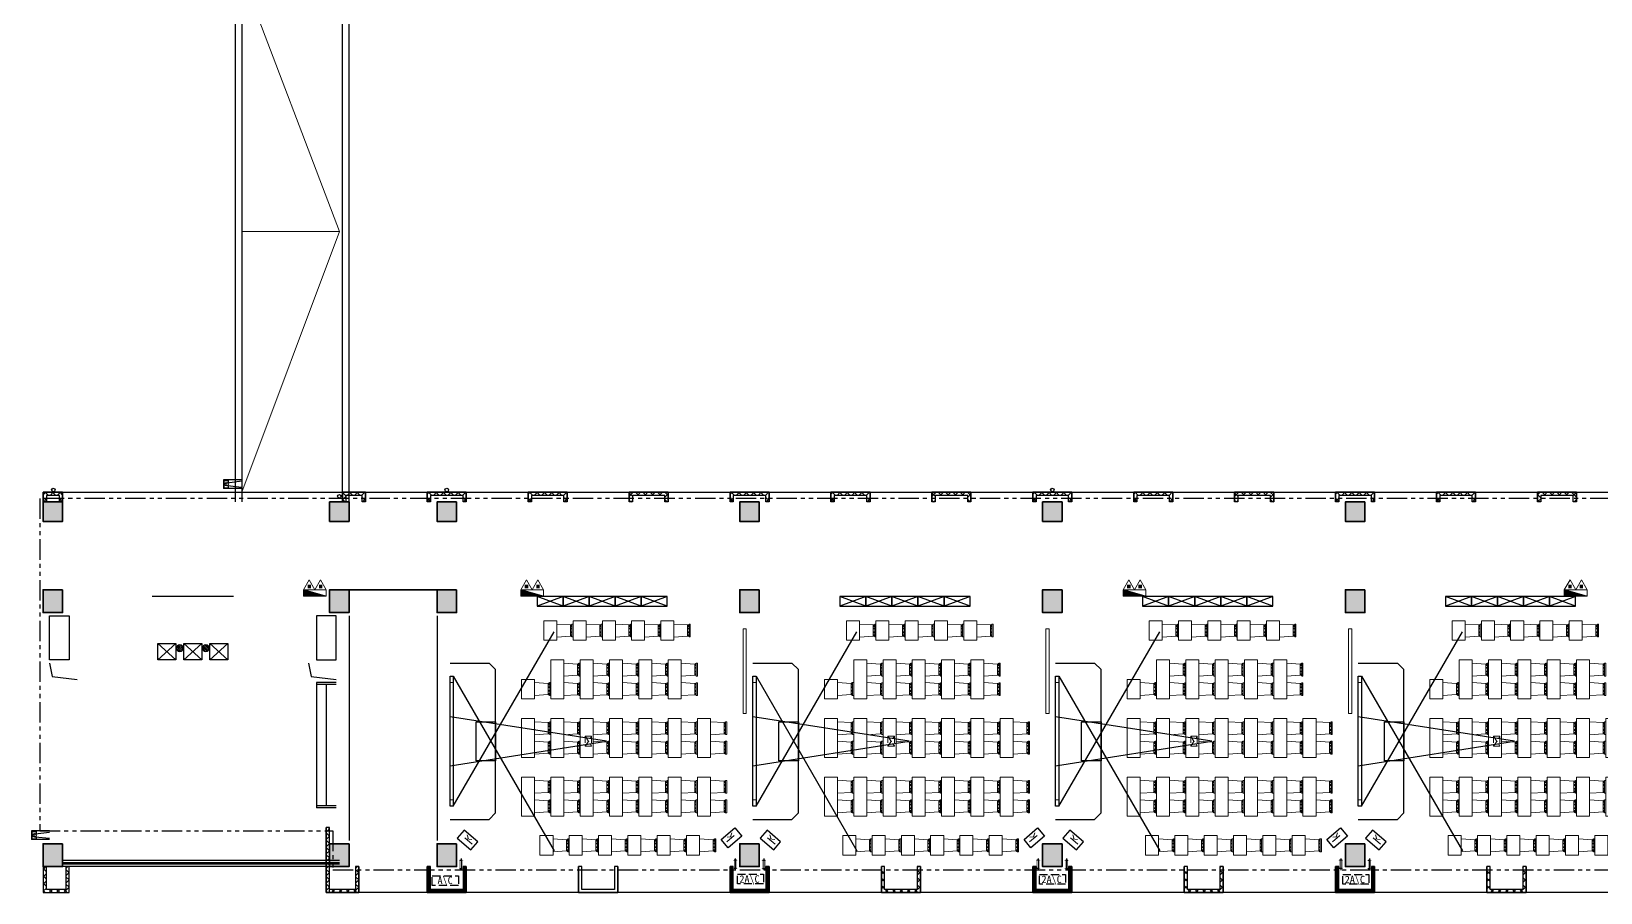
# Model space of a CAD drawing. Extents: x 196430 to 818205, y 904526 to 1974626.
# Drawn here: x 721404 to 769604, y 1303081 to 1329531 of the extents above; entities that cross this region are included whole.
import ezdxf

# ---------------------------------------------------------------- set-up
doc = ezdxf.new("R2010")
doc.units = 0
doc.header["$LTSCALE"] = 1000
doc.header["$MEASUREMENT"] = 0
for name, pattern in [('arch-1#教学楼$0$DASH', [0.35, 0.25, -0.1]), ('arch-1#教学楼$0$HIDDEN2', [4.7625, 3.175, -1.5875]), ('arch-1#教学楼$0$PHANTOM2', [1.25, 0.625, -0.125, 0.125, -0.125, 0.125, -0.125])]:
    doc.linetypes.add(name, pattern=pattern)
for name, color, linetype in [('arch', 8, 'Continuous'), ('arch-1#教学楼$0$_0', 8, 'Continuous'), ('arch-1#教学楼$0$A-FINI', 8, 'Continuous'), ('arch-1#教学楼$0$fur', 8, 'Continuous'), ('arch-1#教学楼$0$LATRINE', 8, 'Continuous'), ('arch-1#教学楼$0$line', 8, 'Continuous'), ('arch-1#教学楼$0$LVTRY', 8, 'Continuous'), ('arch-1#教学楼$0$O-洞口', 8, 'Continuous'), ('arch-1#教学楼$0$WALL_METAL', 8, 'Continuous'), ('arch-1#教学楼$0$WATER', 8, 'Continuous'), ('arch-1#教学楼$0$Z-电器', 8, 'Continuous'), ('arch-1#教学楼$0$保温', 8, 'Continuous'), ('arch-1#教学楼$0$挡烟垂壁', 8, 'Continuous'), ('arch-1#教学楼$0$条件', 8, 'Continuous'), ('arch-1#教学楼$0$柱填充', 8, 'Continuous'), ('arch-1#教学楼$0$栏杆', 8, 'Continuous'), ('arch-1#教学楼$0$污水标注', 8, 'Continuous'), ('arch-1#教学楼$0$空调', 8, 'Continuous'), ('arch-1#教学楼$0$设备标注', 8, 'Continuous')]:
    doc.layers.add(name, color=color, linetype=linetype)
for name, color, linetype, lineweight in [('arch-1#教学楼$0$3T_GLASS', 8, 'Continuous', 0), ('arch-1#教学楼$0$AC', 8, 'arch-1#教学楼$0$HIDDEN2', 25), ('arch-1#教学楼$0$HANDRAIL', 8, 'Continuous', 0), ('arch-1#教学楼$0$HV-fm', 8, 'Continuous', 18), ('arch-1#教学楼$0$WINDOW', 8, 'Continuous', 25), ('arch-1#教学楼$0$家具', 8, 'Continuous', 9), ('arch-1#教学楼$0$砼柱', 8, 'Continuous', 35)]:
    doc.layers.add(name, color=color, linetype=linetype, lineweight=lineweight)
doc.styles.add('arch-1#教学楼$0$_TCH_DYN', font='')
doc.styles.add('arch-1#教学楼$0$DIM_FONT', font='SIMPLEX.shx', dxfattribs={"width": 0.6})
doc.styles.add('arch-1#教学楼$0$Standard', font='gbenor.shx', dxfattribs={"bigfont": 'gbcbig.shx'})
doc.styles.get('arch-1#教学楼$0$_TCH_DYN').set_extended_font_data('SimSun')
doc.linetypes.add('arch-1#教学楼$0$XH_LINE', pattern='A,2,-0.2,["XH",arch-1#教学楼$0$Standard,S=0.15,R=0,X=-0.15,Y=-0.08],-0.15', length=2.35)

# ---------------------------------------------------------------- blocks, each defined once
blk = doc.blocks.new('arch-1#教学楼$0$A$C229B5E25')
at = {"layer": 'arch-1#教学楼$0$LATRINE'}
for points in [[(0, 2150), (0, 1600), (500, 1600), (500, 2150), (0, 2150)], [(500, 2150), (0, 1600)], [(0, 2150), (500, 1600)], [(0, 1350), (0, 800), (500, 800), (500, 1350), (0, 1350)], [(500, 1350), (0, 800)], [(0, 1350), (500, 800)], [(0, 550), (0, 0), (500, 0), (500, 550), (0, 550)], [(500, 550), (0, 0)], [(0, 550), (500, 0)]]:
    blk.add_lwpolyline(points, dxfattribs=at)
blk = doc.blocks.new('arch-1#教学楼$0$GPS_ws_dlpm')
for p, q in [((-100, 9), (-9, 100)), ((-93, -37), (37, 93)), ((-71, -71), (71, 71)), ((-35, -94), (94, 35)), ((11, -99), (99, -11))]:
    blk.add_line(p, q)
blk.add_circle((0, 0), 100)
blk = doc.blocks.new('arch-1#教学楼$0$Z4')
at = {"layer": 'arch-1#教学楼$0$砼柱', "lineweight": 35}
for points in [[(924554, -583864), (923954, -583864), (923954, -584464), (924554, -584464)], [(933354, -583864), (932754, -583864), (932754, -584464), (933354, -584464)], [(936654, -583864), (936054, -583864), (936054, -584464), (936654, -584464)], [(945954, -583864), (945354, -583864), (945354, -584464), (945954, -584464)], [(955254, -583864), (954654, -583864), (954654, -584464), (955254, -584464)], [(964554, -583864), (963954, -583864), (963954, -584464), (964554, -584464)], [(924554, -586564), (923954, -586564), (923954, -587264), (924554, -587264)], [(933354, -586564), (932754, -586564), (932754, -587264), (933354, -587264)], [(936654, -586564), (936054, -586564), (936054, -587264), (936654, -587264)], [(945954, -586564), (945354, -586564), (945354, -587264), (945954, -587264)], [(955254, -586564), (954654, -586564), (954654, -587264), (955254, -587264)], [(964554, -586564), (963954, -586564), (963954, -587264), (964554, -587264)], [(924554, -594364), (923954, -594364), (923954, -595064), (924554, -595064)], [(933354, -594364), (932754, -594364), (932754, -595064), (933354, -595064)], [(936654, -594364), (936054, -594364), (936054, -595064), (936654, -595064)], [(945954, -594364), (945354, -594364), (945354, -595064), (945954, -595064)], [(955254, -594364), (954654, -594364), (954654, -595064), (955254, -595064)], [(964554, -594364), (963954, -594364), (963954, -595064), (964554, -595064)]]:
    blk.add_lwpolyline(points, close=True, dxfattribs=at)
blk = doc.blocks.new('arch-1#教学楼$0$3zw')
at = {"layer": 'arch-1#教学楼$0$柱填充'}
h = blk.add_hatch(color=251, dxfattribs=at)
h.dxf.hatch_style = 1
h.paths.add_polyline_path([(5460341, 356038), (5460341, 355438), (5460941, 355438), (5460941, 356038)])
h.paths.add_polyline_path([(5468241, 356038), (5468241, 355438), (5468841, 355438), (5468841, 356038)])
h.paths.add_polyline_path([(5471341, 356038), (5471341, 355438), (5471941, 355438), (5471941, 356038)])
h.paths.add_polyline_path([(5471341, 360738), (5471341, 360138), (5471941, 360138), (5471941, 360738)])
h.paths.add_polyline_path([(5475441, 360738), (5475441, 360138), (5476041, 360138), (5476041, 360738)])
h.paths.add_polyline_path([(5471941, 368838), (5471341, 368838), (5471341, 368238), (5471941, 368238)])
h.paths.add_polyline_path([(5476041, 368838), (5475441, 368838), (5475441, 368238), (5476041, 368238)])
h.paths.add_polyline_path([(5471941, 373338), (5471341, 373338), (5471341, 372738), (5471941, 372738)])
h.paths.add_polyline_path([(5476041, 373338), (5475441, 373338), (5475441, 372738), (5476041, 372738)])
h.paths.add_polyline_path([(5471341, 381238), (5471341, 380638), (5471941, 380638), (5471941, 381238)])
h.paths.add_polyline_path([(5475441, 381238), (5475441, 380638), (5476041, 380638), (5476041, 381238)])
h.paths.add_polyline_path([(5466241, 381958), (5465641, 381958), (5465641, 381358), (5466241, 381358)])
h.paths.add_polyline_path([(5472741, 381958), (5472141, 381958), (5472141, 381358), (5472741, 381358)])
h.paths.add_polyline_path([(5472741, 386338), (5472141, 386338), (5472141, 385638), (5472741, 385638)])
h.paths.add_polyline_path([(5468841, 386238), (5468241, 386238), (5468241, 385638), (5468841, 385638)])
h.paths.add_polyline_path([(5457441, 386338), (5456841, 386338), (5456841, 385638), (5457441, 385638)])
h.paths.add_polyline_path([(5460741, 386238), (5460141, 386238), (5460141, 385638), (5460741, 385638)])
h.paths.add_polyline_path([(5460741, 396638), (5460141, 396638), (5460141, 396038), (5460741, 396038)])
h.paths.add_polyline_path([(5460741, 394138), (5460141, 394138), (5460141, 393538), (5460741, 393538)])
h.paths.add_polyline_path([(5457441, 396638), (5456841, 396638), (5456841, 396038), (5457441, 396038)])
h.paths.add_polyline_path([(5457441, 394138), (5456841, 394138), (5456841, 393438), (5457441, 393438)])
h.paths.add_polyline_path([(5448141, 396638), (5447541, 396638), (5447541, 396038), (5448141, 396038)])
h.paths.add_polyline_path([(5448141, 394138), (5447541, 394138), (5447541, 393438), (5448141, 393438)])
h.paths.add_polyline_path([(5448141, 386338), (5447541, 386338), (5447541, 385638), (5448141, 385638)])
h.paths.add_polyline_path([(5468841, 394138), (5468241, 394138), (5468241, 393538), (5468841, 393538)])
h.paths.add_polyline_path([(5472741, 394138), (5472141, 394138), (5472141, 393438), (5472741, 393438)])
h.paths.add_polyline_path([(5468841, 396638), (5468241, 396638), (5468241, 396038), (5468841, 396038)])
h.paths.add_polyline_path([(5472741, 396638), (5472141, 396638), (5472141, 396038), (5472741, 396038)])
h.paths.add_polyline_path([(5438841, 396638), (5438241, 396638), (5438241, 396038), (5438841, 396038)])
h.paths.add_polyline_path([(5438841, 394138), (5438241, 394138), (5438241, 393438), (5438841, 393438)])
h.paths.add_polyline_path([(5438841, 386338), (5438241, 386338), (5438241, 385638), (5438841, 385638)])
h.paths.add_polyline_path([(5429541, 396638), (5428941, 396638), (5428941, 396038), (5429541, 396038)])
h.paths.add_polyline_path([(5429541, 394138), (5428941, 394138), (5428941, 393438), (5429541, 393438)])
h.paths.add_polyline_path([(5429541, 386338), (5428941, 386338), (5428941, 385638), (5429541, 385638)])
h.paths.add_polyline_path([(5420241, 396638), (5419641, 396638), (5419641, 396038), (5420241, 396038)])
h.paths.add_polyline_path([(5420241, 394138), (5419641, 394138), (5419641, 393438), (5420241, 393438)])
h.paths.add_polyline_path([(5420241, 386338), (5419641, 386338), (5419641, 385638), (5420241, 385638)])
h.paths.add_polyline_path([(5417241, 386138), (5416741, 386138), (5416741, 385638), (5417241, 385638)])
h.paths.add_polyline_path([(5414541, 394138), (5413941, 394138), (5413941, 393538), (5414541, 393538)])
h.paths.add_polyline_path([(5414541, 386238), (5413941, 386238), (5413941, 385638), (5414541, 385638)])
h.paths.add_polyline_path([(5411441, 394138), (5410841, 394138), (5410841, 393438), (5411441, 393438)])
h.paths.add_polyline_path([(5411441, 396638), (5410841, 396638), (5410841, 396038), (5411441, 396038)])
h.paths.add_polyline_path([(5411441, 386338), (5410841, 386338), (5410841, 385638), (5411441, 385638)])
h.paths.add_polyline_path([(5468841, 425438), (5468241, 425438), (5468241, 424838), (5468841, 424838)])
h.paths.add_polyline_path([(5471941, 425438), (5471341, 425438), (5471341, 424838), (5471941, 424838)])
h.paths.add_polyline_path([(5476041, 425438), (5475441, 425438), (5475441, 424838), (5476041, 424838)])
h.paths.add_polyline_path([(5460941, 425438), (5460341, 425438), (5460341, 424838), (5460941, 424838)])
h.paths.add_polyline_path([(5460941, 431638), (5460341, 431638), (5460341, 431038), (5460941, 431038)])
h.paths.add_polyline_path([(5468841, 431638), (5468241, 431638), (5468241, 431038), (5468841, 431038)])
h.paths.add_polyline_path([(5471941, 431838), (5471341, 431838), (5471341, 431238), (5471941, 431238)])
h.paths.add_polyline_path([(5476041, 431838), (5475441, 431838), (5475441, 431238), (5476041, 431238)])
h.paths.add_polyline_path([(5460941, 437638), (5460341, 437638), (5460341, 437038), (5460941, 437038)])
h.paths.add_polyline_path([(5468841, 437838), (5468241, 437838), (5468241, 437238), (5468841, 437238)])
h.paths.add_polyline_path([(5476041, 437838), (5475441, 437838), (5475441, 437238), (5476041, 437238)])
h.paths.add_polyline_path([(5460741, 443538), (5460141, 443538), (5460141, 442838), (5460741, 442838)])
h.paths.add_polyline_path([(5460741, 451538), (5460141, 451538), (5460141, 450838), (5460741, 450838)])
h.paths.add_polyline_path([(5464641, 451538), (5464041, 451538), (5464041, 450938), (5464641, 450938)])
h.paths.add_polyline_path([(5464641, 454038), (5464041, 454038), (5464041, 453438), (5464641, 453438)])
h.paths.add_polyline_path([(5460741, 454038), (5460141, 454038), (5460141, 453438), (5460741, 453438)])
h.paths.add_polyline_path([(5474241, 451538), (5473641, 451538), (5473641, 450838), (5474241, 450838)])
h.paths.add_polyline_path([(5474241, 454038), (5473641, 454038), (5473641, 453338), (5474241, 453338)])
h.paths.add_polyline_path([(5474241, 443438), (5473641, 443438), (5473641, 442838), (5474241, 442838)])
h.paths.add_polyline_path([(5476041, 443438), (5475441, 443438), (5475441, 442838), (5476041, 442838)])
h.paths.add_polyline_path([(5468841, 443438), (5468241, 443438), (5468241, 442838), (5468841, 442838)])
h.paths.add_polyline_path([(5464641, 443438), (5464041, 443438), (5464041, 442838), (5464641, 442838)])
h.paths.add_polyline_path([(5451441, 454038), (5450841, 454038), (5450841, 453438), (5451441, 453438)])
h.paths.add_polyline_path([(5451441, 451538), (5450841, 451538), (5450841, 450838), (5451441, 450838)])
h.paths.add_polyline_path([(5451441, 443538), (5450841, 443538), (5450841, 442838), (5451441, 442838)])
h.paths.add_polyline_path([(5442141, 454038), (5441541, 454038), (5441541, 453438), (5442141, 453438)])
h.paths.add_polyline_path([(5442141, 451538), (5441541, 451538), (5441541, 450838), (5442141, 450838)])
h.paths.add_polyline_path([(5442141, 443538), (5441541, 443538), (5441541, 442838), (5442141, 442838)])
h.paths.add_polyline_path([(5432841, 454038), (5432241, 454038), (5432241, 453438), (5432841, 453438)])
h.paths.add_polyline_path([(5432841, 451538), (5432241, 451538), (5432241, 450838), (5432841, 450838)])
h.paths.add_polyline_path([(5432841, 443538), (5432241, 443538), (5432241, 442838), (5432841, 442838)])
h.paths.add_polyline_path([(5423541, 454038), (5422941, 454038), (5422941, 453438), (5423541, 453438)])
h.paths.add_polyline_path([(5423541, 451538), (5422941, 451538), (5422941, 450838), (5423541, 450838)])
h.paths.add_polyline_path([(5423541, 443538), (5422941, 443538), (5422941, 442838), (5423541, 442838)])
h.paths.add_polyline_path([(5420241, 454038), (5419641, 454038), (5419641, 453438), (5420241, 453438)])
h.paths.add_polyline_path([(5420241, 451538), (5419641, 451538), (5419641, 450838), (5420241, 450838)])
h.paths.add_polyline_path([(5420241, 443538), (5419641, 443538), (5419641, 442838), (5420241, 442838)])
h.paths.add_polyline_path([(5411441, 451538), (5410841, 451538), (5410841, 450838), (5411441, 450838)])
h.paths.add_polyline_path([(5411441, 454038), (5410841, 454038), (5410841, 453338), (5411441, 453338)])
h.paths.add_polyline_path([(5471941, 437838), (5471341, 437838), (5471341, 437238), (5471941, 437238)])
h.paths.add_polyline_path([(5411441, 443538), (5410841, 443538), (5410841, 442838), (5411441, 442838)])
h.paths.add_polyline_path([(5411441, 342338), (5410841, 342338), (5410841, 341638), (5411441, 341638)])
h.paths.add_polyline_path([(5411441, 345038), (5410841, 345038), (5410841, 344438), (5411441, 344438)])
h.paths.add_polyline_path([(5420241, 345038), (5419641, 345038), (5419641, 344438), (5420241, 344438)])
h.paths.add_polyline_path([(5423541, 345038), (5422941, 345038), (5422941, 344438), (5423541, 344438)])
h.paths.add_polyline_path([(5420241, 342338), (5419641, 342338), (5419641, 341638), (5420241, 341638)])
h.paths.add_polyline_path([(5423541, 342338), (5422941, 342338), (5422941, 341638), (5423541, 341638)])
h.paths.add_polyline_path([(5423541, 334538), (5422941, 334538), (5422941, 333838), (5423541, 333838)])
h.paths.add_polyline_path([(5432841, 334538), (5432241, 334538), (5432241, 333838), (5432841, 333838)])
h.paths.add_polyline_path([(5432841, 345038), (5432241, 345038), (5432241, 344438), (5432841, 344438)])
h.paths.add_polyline_path([(5432841, 342338), (5432241, 342338), (5432241, 341638), (5432841, 341638)])
h.paths.add_polyline_path([(5442141, 345038), (5441541, 345038), (5441541, 344438), (5442141, 344438)])
h.paths.add_polyline_path([(5442141, 342338), (5441541, 342338), (5441541, 341638), (5442141, 341638)])
h.paths.add_polyline_path([(5442141, 334538), (5441541, 334538), (5441541, 333838), (5442141, 333838)])
h.paths.add_polyline_path([(5451441, 345038), (5450841, 345038), (5450841, 344438), (5451441, 344438)])
h.paths.add_polyline_path([(5451441, 342338), (5450841, 342338), (5450841, 341638), (5451441, 341638)])
h.paths.add_polyline_path([(5451441, 334538), (5450841, 334538), (5450841, 333838), (5451441, 333838)])
h.paths.add_polyline_path([(5460741, 345038), (5460141, 345038), (5460141, 344438), (5460741, 344438)])
h.paths.add_polyline_path([(5460741, 342338), (5460141, 342338), (5460141, 341738), (5460741, 341738)])
h.paths.add_polyline_path([(5460541, 334438), (5459941, 334438), (5459941, 333838), (5460541, 333838)])
h.paths.add_polyline_path([(5466641, 334338), (5466141, 334338), (5466141, 333838), (5466641, 333838)])
h.paths.add_polyline_path([(5466541, 342338), (5465941, 342338), (5465941, 341738), (5466541, 341738)])
h.paths.add_polyline_path([(5466541, 345038), (5465941, 345038), (5465941, 344438), (5466541, 344438)])
h.paths.add_polyline_path([(5470141, 336838), (5469641, 336838), (5469641, 336338), (5470141, 336338)])
h.paths.add_polyline_path([(5471941, 342538), (5471341, 342538), (5471341, 341938), (5471941, 341938)])
h.paths.add_polyline_path([(5471941, 334338), (5471441, 334338), (5471441, 333838), (5471941, 333838)])
h.paths.add_polyline_path([(5476041, 342888), (5475291, 342888), (5475291, 342138), (5476041, 342138)])
h.paths.add_polyline_path([(5460941, 349538), (5460341, 349538), (5460341, 348938), (5460941, 348938)])
h.paths.add_polyline_path([(5468841, 349538), (5468241, 349538), (5468241, 348938), (5468841, 348938)])
h.paths.add_polyline_path([(5471941, 349538), (5471341, 349538), (5471341, 348938), (5471941, 348938)])
h.paths.add_polyline_path([(5476041, 349438), (5475541, 349438), (5475541, 348938), (5476041, 348938)])
h.paths.add_polyline_path([(5460941, 355318), (5460341, 355318), (5460341, 354718), (5460941, 354718)])
h.paths.add_polyline_path([(5476041, 355318), (5475541, 355318), (5475541, 354818), (5476041, 354818)])
h.paths.add_polyline_path([(5468841, 355318), (5468241, 355318), (5468241, 354718), (5468841, 354718)])
h.paths.add_polyline_path([(5471941, 355318), (5471341, 355318), (5471341, 354718), (5471941, 354718)])
h.paths.add_polyline_path([(5411441, 334538), (5410841, 334538), (5410841, 333838), (5411441, 333838)])
h.paths.add_polyline_path([(5420241, 334538), (5419641, 334538), (5419641, 333838), (5420241, 333838)])
h.paths.add_polyline_path([(5471941, 345038), (5471341, 345038), (5471341, 344438), (5471941, 344438)])
h.paths.add_polyline_path([(5460341, 360738), (5460341, 360138), (5460941, 360138), (5460941, 360738)])
h.paths.add_polyline_path([(5460341, 368838), (5460341, 368238), (5460941, 368238), (5460941, 368838)])
h.paths.add_polyline_path([(5460341, 373338), (5460341, 372738), (5460941, 372738), (5460941, 373338)])
h.paths.add_polyline_path([(5460341, 381238), (5460341, 380638), (5460941, 380638), (5460941, 381238)])
h.paths.add_polyline_path([(5468241, 360738), (5468241, 360138), (5468841, 360138), (5468841, 360738)])
h.paths.add_polyline_path([(5468241, 368838), (5468241, 368238), (5468841, 368238), (5468841, 368838)])
h.paths.add_polyline_path([(5468241, 373338), (5468241, 372738), (5468841, 372738), (5468841, 373338)])
h.paths.add_polyline_path([(5468241, 381239), (5468241, 380639), (5468841, 380639), (5468841, 381239)])
h.paths.add_polyline_path([(5466641, 337088), (5465891, 337088), (5465891, 336338), (5466641, 336338)])
at = {"layer": 'arch-1#教学楼$0$砼柱'}
blk.add_blockref('arch-1#教学楼$0$Z4', (4486887, 928903), dxfattribs=at)
blk = doc.blocks.new('arch-1#教学楼$0$$plan$00000303')
at = {"linetype": 'Continuous'}
for p, q in [((-195, 500), (-195, 466)), ((-195, 500), (200, 500)), ((200, 500), (200, 466)), ((-197, 0), (-168, 418)), ((202, 0), (-197, 0)), ((-195, 467), (-168, 416)), ((200, 466), (-195, 466)), ((-170, 418), (173, 418)), ((-153, 467), (-153, 417)), ((-125, 467), (-125, 417)), ((-66, 467), (-66, 417)), ((-45, 467), (-45, 417)), ((47, 467), (47, 417)), ((71, 467), (71, 417)), ((135, 467), (135, 417)), ((159, 467), (159, 417)), ((173, 417), (199, 467)), ((202, 0), (173, 418))]:
    blk.add_line(p, q, dxfattribs=at)
at = {"style": 'arch-1#教学楼$0$Standard', "width": 0.8, "flags": 9}
for tag in ['XSIZE', 'YSIZE']:
    blk.add_attdef(tag, (0, 0), '', height=0.5, dxfattribs=at)
blk = doc.blocks.new('arch-1#教学楼$0$few3t3t2')
at = {"layer": 'arch-1#教学楼$0$家具'}
blk.add_lwpolyline([(2575074, 638220), (2575474, 638220), (2575474, 637020), (2575074, 637020)], close=True, dxfattribs=at)
at = {"layer": 'arch-1#教学楼$0$家具', "rotation": 270}
for p in [(2575474, 637923), (2575474, 637323)]:
    blk.add_blockref('arch-1#教学楼$0$$plan$00000303', p, dxfattribs=at)
blk = doc.blocks.new('arch-1#教学楼$0$eeg')
at = {"layer": 'arch-1#教学楼$0$fur'}
blk.add_lwpolyline([(131554, 140917), (131854, 140917), (131854, 140117), (131554, 140117)], close=True, dxfattribs=at)
blk.add_lwpolyline([(131854, 140917), (131554, 140117), (131554, 140917), (131854, 140117)], dxfattribs=at)
blk = doc.blocks.new('arch-1#教学楼$0$ptss1')
at = {"layer": 'arch-1#教学楼$0$A-FINI'}
for p, q in [((5254532, 991690), (5257632, 997053)), ((5254432, 996090), (5255632, 996090)), ((5255632, 996090), (5255832, 995890)), ((5255832, 991490), (5255832, 995890)), ((5254532, 995690), (5257632, 990327)), ((5259234, 993690), (5254432, 994438)), ((5254432, 992938), (5259234, 993690)), ((5255632, 991290), (5255832, 991490)), ((5254432, 991290), (5255632, 991290))]:
    blk.add_line(p, q, dxfattribs=at)
for points in [[(5254432, 995690), (5254532, 995690), (5254532, 991690), (5254432, 991690)], [(5255232, 994290), (5255832, 994290), (5255832, 993090), (5255232, 993090)]]:
    blk.add_lwpolyline(points, close=True, dxfattribs=at)
at = {"layer": 'arch-1#教学楼$0$HANDRAIL'}
blk.add_line((5255832, 993092), (5255832, 994292), dxfattribs=at)
at = {"layer": 'arch-1#教学楼$0$家具'}
for p, q in [((5257311, 997390), (5257711, 997390)), ((5258211, 997390), (5258611, 997390)), ((5259111, 997390), (5259511, 997390)), ((5260011, 997390), (5260411, 997390)), ((5260911, 997390), (5261311, 997390)), ((5257032, 995590), (5256632, 995590))]:
    blk.add_line(p, q, dxfattribs=at)
at = {"layer": 'arch-1#教学楼$0$家具', "linetype": 'arch-1#教学楼$0$DASH', "ltscale": 0.8}
for p, q in [((5258583, 993840), (5258583, 993540)), ((5258583, 993840), (5258783, 993840)), ((5258583, 993840), (5258783, 993540)), ((5258583, 993540), (5258783, 993840)), ((5258583, 993540), (5258783, 993540)), ((5258783, 993840), (5258783, 993540))]:
    blk.add_line(p, q, dxfattribs=at)
at = {"layer": 'arch-1#教学楼$0$家具'}
for points in [[(5257711, 997390), (5257711, 996790), (5257311, 996790), (5257311, 997390)], [(5258611, 997390), (5258611, 996790), (5258211, 996790), (5258211, 997390)], [(5259511, 997390), (5259511, 996790), (5259111, 996790), (5259111, 997390)], [(5260411, 997390), (5260411, 996790), (5260011, 996790), (5260011, 997390)], [(5261311, 997390), (5261311, 996790), (5260911, 996790), (5260911, 997390)], [(5257032, 995590), (5257032, 994990), (5256632, 994990), (5256632, 995590)], [(5257596, 990790), (5257596, 990190), (5257196, 990190), (5257196, 990790), (5257596, 990790)], [(5258496, 990790), (5258496, 990190), (5258096, 990190), (5258096, 990790), (5258496, 990790)], [(5259396, 990790), (5259396, 990190), (5258996, 990190), (5258996, 990790), (5259396, 990790)], [(5260296, 990790), (5260296, 990190), (5259896, 990190), (5259896, 990790), (5260296, 990790)], [(5261196, 990790), (5261196, 990190), (5260796, 990190), (5260796, 990790), (5261196, 990790)], [(5262096, 990790), (5262096, 990190), (5261696, 990190), (5261696, 990790), (5262096, 990790)]]:
    blk.add_lwpolyline(points, dxfattribs=at)
for points in [[(5263432, 997140), (5263532, 997140), (5263532, 994540), (5263432, 994540)], [(5254432, 995490), (5254532, 995490), (5254532, 991890), (5254432, 991890)]]:
    blk.add_lwpolyline(points, close=True, dxfattribs=at)
at = {"layer": 'arch-1#教学楼$0$家具', "extrusion": (0, 0, -1), "zscale": -1}
for name, p, rotation in [('arch-1#教学楼$0$eeg', (-5116989, 866285), 90), ('arch-1#教学楼$0$eeg', (-5117789, 866285), 90), ('arch-1#教学楼$0$eeg', (-5118589, 866285), 90), ('arch-1#教学楼$0$eeg', (-5119389, 866285), 90), ('arch-1#教学楼$0$eeg', (-5120189, 866285), 90), ('arch-1#教学楼$0$few3t3t2', (-2681558, 1629610), 180), ('arch-1#教学楼$0$few3t3t2', (-2682458, 1629610), 180), ('arch-1#教学楼$0$few3t3t2', (-2683358, 1629610), 180), ('arch-1#教学楼$0$few3t3t2', (-2684258, 1629610), 180), ('arch-1#教学楼$0$few3t3t2', (-2685158, 1629610), 180), ('arch-1#教学楼$0$few3t3t2', (-2686058, 1629610), 180), ('arch-1#教学楼$0$few3t3t2', (-2686958, 1629610), 180)]:
    blk.add_blockref(name, p, dxfattribs=dict(at, rotation=rotation))
at = {"layer": 'arch-1#教学楼$0$家具', "rotation": 270}
for p in [(5257711, 997092), (5258611, 997092), (5259511, 997092), (5260411, 997092), (5261311, 997092), (5257032, 995293), (5257596, 990492), (5258496, 990492), (5259396, 990492), (5260296, 990492), (5261196, 990492), (5262096, 990492)]:
    blk.add_blockref('arch-1#教学楼$0$$plan$00000303', p, dxfattribs=at)
at = {"layer": 'arch-1#教学楼$0$家具'}
for p in [(2682458, 357969), (2683358, 357969), (2684258, 357969), (2685158, 357969), (2686058, 357969), (2681558, 356169), (2682458, 356169), (2683358, 356169), (2684258, 356169), (2685158, 356169), (2686058, 356169), (2686958, 356169)]:
    blk.add_blockref('arch-1#教学楼$0$few3t3t2', p, dxfattribs=at)
blk = doc.blocks.new('arch-1#教学楼$0$ysg222')
at = {"layer": 'arch-1#教学楼$0$设备标注'}
for centre in [(5275388, 170001), (5284175, 169806), (5287475, 170001), (5306075, 170001)]:
    blk.add_circle(centre, 55, dxfattribs=at)
blk = doc.blocks.new('arch-1#教学楼$0$A$C41442FB6')
at = {"layer": 'arch-1#教学楼$0$Z-电器'}
blk.add_lwpolyline([(0, 550), (330, 550), (330, 0), (0, 0)], close=True, dxfattribs=at)
at = {"layer": 'arch-1#教学楼$0$Z-电器', "linetype": 'Continuous', "style": 'arch-1#教学楼$0$DIM_FONT', "width": 0.8}
blk.add_text('k', height=300, rotation=359.9455, dxfattribs=at).set_placement((123, 165))
blk = doc.blocks.new('arch-1#教学楼$0$wateroutlet')
at = {"layer": 'arch-1#教学楼$0$WATER'}
for p, q in [((917915, 751106), (917915, 751666)), ((918187, 751666), (917915, 751666)), ((917915, 751506), (917999, 751506)), ((917938, 751642), (917938, 751506)), ((917938, 751642), (918162, 751642)), ((918004, 751546), (917959, 751106)), ((918092, 751548), (918148, 751106)), ((918099, 751506), (918187, 751506)), ((918162, 751642), (918162, 751506)), ((918187, 751106), (918187, 751666))]:
    blk.add_line(p, q, dxfattribs=at)
blk.add_circle((918048, 751572), 55, dxfattribs=at)
blk.add_arc((918048, 751547), 44, 0.7795, 180.7795, dxfattribs=at)
blk = doc.blocks.new('arch-1#教学楼$0$WEQWESDA')
at = {"layer": 'arch-1#教学楼$0$HV-fm'}
h = blk.add_hatch(dxfattribs=at)
h.set_pattern_fill('ANSI31', angle=270, style=0)
h.set_pattern_definition([(315, (-693696.34586, 2541731.43045), (0.088388347648, 0.088388347648), [])])
edge = h.paths.add_edge_path()
edge.add_line((477846, 567113), (477846, 566912))
edge.add_line((477846, 566912), (478546, 566913))
edge.add_line((478546, 566913), (477846, 567113))
at = {"layer": 'arch-1#教学楼$0$HV-fm', "color": 7}
for p, q in [((477846, 567113), (477846, 566913)), ((477846, 567113), (478546, 566913)), ((478546, 567113), (477847, 567113)), ((478546, 567113), (478546, 566913))]:
    blk.add_line(p, q, dxfattribs=at)
at = {"layer": 'arch-1#教学楼$0$HV-fm', "color": 7, "linetype": 'arch-1#教学楼$0$XH_LINE', "ltscale": 1.5}
blk.add_lwpolyline([(478546, 566913), (477846, 566913)], dxfattribs=at)
blk = doc.blocks.new('arch-1#教学楼$0$37')
at = {"linetype": 'Continuous'}
for p, q in [((350, 606), (0, 0)), ((0, 0), (700, 0)), ((700, 0), (350, 606))]:
    blk.add_line(p, q, dxfattribs=at)
at = {"linetype": 'Continuous', "const_width": 210}
blk.add_lwpolyline([(455, 202), (245, 202)], dxfattribs=at)
blk = doc.blocks.new('arch-1#教学楼$0$WERWERSGFDFGFG')
at = {"layer": 'arch-1#教学楼$0$HV-fm', "color": 7, "linetype": 'arch-1#教学楼$0$XH_LINE', "ltscale": 1.5, "xscale": 0.5, "yscale": 0.5, "zscale": 0.5}
for p in [(477846, 567426), (478196, 567426)]:
    blk.add_blockref('arch-1#教学楼$0$37', p, dxfattribs=at)
blk = doc.blocks.new('arch-1#教学楼$0$xfs4')
at = {"layer": 'arch-1#教学楼$0$WINDOW'}
for name, p in [('arch-1#教学楼$0$WERWERSGFDFGFG', (3982890, -294618)), ('arch-1#教学楼$0$WERWERSGFDFGFG', (3989564, -294618)), ('arch-1#教学楼$0$WERWERSGFDFGFG', (4008064, -294618)), ('arch-1#教学楼$0$WERWERSGFDFGFG', (4021616, -294618, 0)), ('arch-1#教学楼$0$WEQWESDA', (3982889, -294304)), ('arch-1#教学楼$0$WEQWESDA', (3989563, -294304)), ('arch-1#教学楼$0$WEQWESDA', (4008063, -294304)), ('arch-1#教学楼$0$WEQWESDA', (4021615, -294304, 0))]:
    blk.add_blockref(name, p, dxfattribs=at)
blk = doc.blocks.new('arch-1#教学楼$0$kk')
for p, q in [((867740, -260999), (867665, -260999)), ((867703, -261309), (867703, -260947)), ((867740, -261257), (867665, -261257))]:
    blk.add_line(p, q)
at = {"const_width": 10}
for points in [[(867635, -260999), (867665, -260999), (867665, -261257), (867635, -261257)], [(867770, -260999), (867740, -260999), (867740, -261257), (867770, -261257)]]:
    blk.add_lwpolyline(points, dxfattribs=at)
blk = doc.blocks.new('arch-1#教学楼$0$2AC')
at = {"layer": 'arch-1#教学楼$0$AC', "linetype": 'arch-1#教学楼$0$DASH'}
blk.add_lwpolyline([(5312920, 688661), (5313720, 688661), (5313720, 688361), (5312920, 688361)], close=True, dxfattribs=at)
at = {"layer": 'arch-1#教学楼$0$AC', "style": 'arch-1#教学楼$0$_TCH_DYN'}
blk.add_text('2A\\C', height=227.8, dxfattribs=at).set_placement((5312983, 688395))
blk = doc.blocks.new('arch-1#教学楼$0$wetwertyr')
at = {"layer": 'arch-1#教学楼$0$AC', "linetype": 'arch-1#教学楼$0$DASH'}
blk.add_lwpolyline([(7654325, 2471000), (7655125, 2471000), (7655125, 2470700), (7654325, 2470700)], close=True, dxfattribs=at)
at = {"layer": 'arch-1#教学楼$0$AC', "style": 'arch-1#教学楼$0$_TCH_DYN'}
blk.add_text('A\\C', height=227.8, dxfattribs=at).set_placement((7654485, 2470743))
blk = doc.blocks.new('arch-1#教学楼')
at = {"layer": 'arch-1#教学楼$0$条件'}
h = blk.add_hatch(dxfattribs=at)
h.set_pattern_fill('ANSI37', color=256, scale=100)
h.set_pattern_definition([(45, (-1426800.5, -1230197.98), (-112.2532015, 112.2532015), []), (135, (-1426800.5, -1230197.98), (-112.2532015, -112.2532015), [])])
h.paths.add_polyline_path([(5275175, 353873), (5275075, 353873), (5275075, 354173), (5275675, 354173), (5275675, 353873), (5275575, 353873), (5275575, 354073), (5275175, 354073)])
h = blk.add_hatch(dxfattribs=at)
h.set_pattern_fill('ANSI37', color=256, scale=100)
h.set_pattern_definition([(45, (-1417450.5, -1252197.98), (-112.2532015, 112.2532015), []), (135, (-1417450.5, -1252197.98), (-112.2532015, -112.2532015), [])])
h.paths.add_polyline_path([(5284375, 353873), (5284275, 353873), (5284275, 354173), (5284975, 354173), (5284975, 353873), (5284875, 353873), (5284875, 354073), (5284375, 354073)])
h = blk.add_hatch(dxfattribs=at)
h.set_pattern_fill('ANSI37', color=256, scale=100)
h.set_pattern_definition([(45, (-1414350.5, -1252197.98), (-112.2532015, 112.2532015), []), (135, (-1414350.5, -1252197.98), (-112.2532015, -112.2532015), [])])
h.paths.add_polyline_path([(5286975, 353873), (5286875, 353873), (5286875, 354173), (5288075, 354173), (5288075, 353873), (5287975, 353873), (5287975, 354073), (5286975, 354073)])
h = blk.add_hatch(dxfattribs=at)
h.set_pattern_fill('ANSI37', color=256, scale=100)
h.set_pattern_definition([(45, (-1411250.5, -1252197.98), (-112.2532015, 112.2532015), []), (135, (-1411250.5, -1252197.98), (-112.2532015, -112.2532015), [])])
h.paths.add_polyline_path([(5290075, 353873), (5289975, 353873), (5289975, 354173), (5291175, 354173), (5291175, 353873), (5291075, 353873), (5291075, 354073), (5290075, 354073)])
h = blk.add_hatch(dxfattribs=at)
h.set_pattern_fill('ANSI37', color=256, scale=100)
h.set_pattern_definition([(45, (-1408150.5, -1252264.65), (-112.2532015, 112.2532015), []), (135, (-1408150.5, -1252264.65), (-112.2532015, -112.2532015), [])])
h.paths.add_polyline_path([(5293175, 353873), (5293075, 353873), (5293075, 354173), (5294275, 354173), (5294275, 353873), (5294175, 353873), (5294175, 354073), (5293175, 354073)])
h = blk.add_hatch(dxfattribs=at)
h.set_pattern_fill('ANSI37', color=256, scale=100)
h.set_pattern_definition([(45, (-1405050.5, -1252197.98), (-112.2532015, 112.2532015), []), (135, (-1405050.5, -1252197.98), (-112.2532015, -112.2532015), [])])
h.paths.add_polyline_path([(5296275, 353873), (5296175, 353873), (5296175, 354173), (5297375, 354173), (5297375, 353873), (5297275, 353873), (5297275, 354073), (5296275, 354073)])
h = blk.add_hatch(dxfattribs=at)
h.set_pattern_fill('ANSI37', color=256, scale=100)
h.set_pattern_definition([(45, (-1401950.5, -1252197.98), (-112.2532015, 112.2532015), []), (135, (-1401950.5, -1252197.98), (-112.2532015, -112.2532015), [])])
h.paths.add_polyline_path([(5299375, 353873), (5299275, 353873), (5299275, 354173), (5300475, 354173), (5300475, 353873), (5300375, 353873), (5300375, 354073), (5299375, 354073)])
h = blk.add_hatch(dxfattribs=at)
h.set_pattern_fill('ANSI37', color=256, scale=100)
h.set_pattern_definition([(45, (-1398850.5, -1252264.65), (-112.2532015, 112.2532015), []), (135, (-1398850.5, -1252264.65), (-112.2532015, -112.2532015), [])])
h.paths.add_polyline_path([(5302475, 353873), (5302375, 353873), (5302375, 354173), (5303575, 354173), (5303575, 353873), (5303475, 353873), (5303475, 354073), (5302475, 354073)])
h = blk.add_hatch(dxfattribs=at)
h.set_pattern_fill('ANSI37', color=256, scale=100)
h.set_pattern_definition([(45, (-1395750.5, -1252197.98), (-112.2532015, 112.2532015), []), (135, (-1395750.5, -1252197.98), (-112.2532015, -112.2532015), [])])
h.paths.add_polyline_path([(5305575, 353873), (5305475, 353873), (5305475, 354173), (5306675, 354173), (5306675, 353873), (5306575, 353873), (5306575, 354073), (5305575, 354073)])
h = blk.add_hatch(dxfattribs=at)
h.set_pattern_fill('ANSI37', color=256, scale=100)
h.set_pattern_definition([(45, (-1392650.5, -1252197.98), (-112.2532015, 112.2532015), []), (135, (-1392650.5, -1252197.98), (-112.2532015, -112.2532015), [])])
h.paths.add_polyline_path([(5308675, 353873), (5308575, 353873), (5308575, 354173), (5309775, 354173), (5309775, 353873), (5309675, 353873), (5309675, 354073), (5308675, 354073)])
h = blk.add_hatch(dxfattribs=at)
h.set_pattern_fill('ANSI37', color=256, scale=100)
h.set_pattern_definition([(45, (-1389550.5, -1252264.65), (-112.2532015, 112.2532015), []), (135, (-1389550.5, -1252264.65), (-112.2532015, -112.2532015), [])])
h.paths.add_polyline_path([(5311775, 353873), (5311675, 353873), (5311675, 354173), (5312875, 354173), (5312875, 353873), (5312775, 353873), (5312775, 354073), (5311775, 354073)])
h = blk.add_hatch(dxfattribs=at)
h.set_pattern_fill('ANSI37', color=256, scale=100)
h.set_pattern_definition([(45, (-1386450.5, -1252197.98), (-112.2532015, 112.2532015), []), (135, (-1386450.5, -1252197.98), (-112.2532015, -112.2532015), [])])
h.paths.add_polyline_path([(5314875, 353873), (5314775, 353873), (5314775, 354173), (5315975, 354173), (5315975, 353873), (5315875, 353873), (5315875, 354073), (5314875, 354073)])
h = blk.add_hatch(dxfattribs=at)
h.set_pattern_fill('ANSI37', color=256, scale=100)
h.set_pattern_definition([(45, (-1383350.5, -1252197.98), (-112.2532015, 112.2532015), []), (135, (-1383350.5, -1252197.98), (-112.2532015, -112.2532015), [])])
h.paths.add_polyline_path([(5317975, 353873), (5317875, 353873), (5317875, 354173), (5319075, 354173), (5319075, 353873), (5318975, 353873), (5318975, 354073), (5317975, 354073)])
h = blk.add_hatch(dxfattribs=at)
h.set_pattern_fill('ANSI37', color=256, scale=100)
h.set_pattern_definition([(45, (-1380300.5, -1252264.65), (-112.2532015, 112.2532015), []), (135, (-1380300.5, -1252264.65), (-112.2532015, -112.2532015), [])])
h.paths.add_polyline_path([(5321075, 353873), (5320975, 353873), (5320975, 354173), (5322175, 354173), (5322175, 353873), (5322075, 353873), (5322075, 354073), (5321075, 354073)])
h = blk.add_hatch(dxfattribs=at)
h.set_pattern_fill('ANSI37', color=256, scale=100)
h.set_pattern_definition([(45, (-1417850.5, -1241198), (-112.2532015, 112.2532015), []), (135, (-1417850.5, -1241198), (-112.2532015, -112.2532015), [])])
h.paths.add_polyline_path([(5283875, 343873), (5283775, 343873), (5283775, 341873), (5284775, 341873), (5284775, 342673), (5284675, 342673), (5284675, 341973), (5283875, 341973)])
h = blk.add_hatch(dxfattribs=at)
h.set_pattern_fill('ANSI37', color=256, scale=100)
h.set_pattern_definition([(45, (-1426750.5, -1241198), (-112.2532015, 112.2532015), []), (135, (-1426750.5, -1241198), (-112.2532015, -112.2532015), [])])
h.paths.add_polyline_path([(5275175, 342673), (5275075, 342673), (5275075, 341873), (5275875, 341873), (5275875, 342673), (5275775, 342673), (5275775, 341973), (5275175, 341973)])
h = blk.add_hatch(dxfattribs=at)
h.set_pattern_fill('ANSI37', color=256, scale=100)
h.set_pattern_definition([(45, (-1405050.5, -1241197.98), (-112.2532015, 112.2532015), []), (135, (-1405050.5, -1241197.98), (-112.2532015, -112.2532015), [])])
h.paths.add_polyline_path([(5296275, 342673), (5296175, 342673), (5296175, 341873), (5297375, 341873), (5297375, 342673), (5297275, 342673), (5297275, 341973), (5296275, 341973)])
h = blk.add_hatch(dxfattribs=at)
h.set_pattern_fill('ANSI37', color=256, scale=100)
h.set_pattern_definition([(45, (-1400400.5, -1241198), (-112.2532015, 112.2532015), []), (135, (-1400400.5, -1241198), (-112.2532015, -112.2532015), [])])
h.paths.add_polyline_path([(5300925, 342673), (5300825, 342673), (5300825, 341873), (5302025, 341873), (5302025, 342673), (5301925, 342673), (5301925, 341973), (5300925, 341973)])
h = blk.add_hatch(dxfattribs=at)
h.set_pattern_fill('ANSI37', color=256, scale=100)
h.set_pattern_definition([(45, (-1391100.5, -1241198), (-112.2532015, 112.2532015), []), (135, (-1391100.5, -1241198), (-112.2532015, -112.2532015), [])])
h.paths.add_polyline_path([(5310225, 342673), (5310125, 342673), (5310125, 341873), (5311325, 341873), (5311325, 342673), (5311225, 342673), (5311225, 341973), (5310225, 341973)])
h = blk.add_hatch(dxfattribs=at)
h.set_pattern_fill('ANSI37', color=256, scale=100)
h.set_pattern_definition([(45, (-1381800.5, -1241198), (-112.2532015, 112.2532015), []), (135, (-1381800.5, -1241198), (-112.2532015, -112.2532015), [])])
h.paths.add_polyline_path([(5319525, 342673), (5319425, 342673), (5319425, 341873), (5320625, 341873), (5320625, 342673), (5320525, 342673), (5320525, 341973), (5319525, 341973)])
for points in [[(5275675, 353873), (5275675, 354173), (5275075, 354173), (5275075, 353873)], [(5275575, 353873), (5275575, 354073), (5275175, 354073), (5275175, 353873)], [(5284975, 353873), (5284975, 354173), (5284275, 354173), (5284275, 353873)], [(5284875, 353873), (5284875, 354073), (5284375, 354073), (5284375, 353873)], [(5288075, 353873), (5288075, 354173), (5286875, 354173), (5286875, 353873)], [(5287975, 353873), (5287975, 354073), (5286975, 354073), (5286975, 353873)], [(5291175, 353873), (5291175, 354173), (5289975, 354173), (5289975, 353873)], [(5291075, 353873), (5291075, 354073), (5290075, 354073), (5290075, 353873)], [(5294275, 353873), (5294275, 354173), (5293075, 354173), (5293075, 353873)], [(5294175, 353873), (5294175, 354073), (5293175, 354073), (5293175, 353873)], [(5297375, 353873), (5297375, 354173), (5296175, 354173), (5296175, 353873)], [(5297275, 353873), (5297275, 354073), (5296275, 354073), (5296275, 353873)], [(5300475, 353873), (5300475, 354173), (5299275, 354173), (5299275, 353873)], [(5300375, 353873), (5300375, 354073), (5299375, 354073), (5299375, 353873)], [(5303575, 353873), (5303575, 354173), (5302375, 354173), (5302375, 353873)], [(5303475, 353873), (5303475, 354073), (5302475, 354073), (5302475, 353873)], [(5306675, 353873), (5306675, 354173), (5305475, 354173), (5305475, 353873)], [(5306575, 353873), (5306575, 354073), (5305575, 354073), (5305575, 353873)], [(5309775, 353873), (5309775, 354173), (5308575, 354173), (5308575, 353873)], [(5309675, 353873), (5309675, 354073), (5308675, 354073), (5308675, 353873)], [(5312875, 353873), (5312875, 354173), (5311675, 354173), (5311675, 353873)], [(5312775, 353873), (5312775, 354073), (5311775, 354073), (5311775, 353873)], [(5315975, 353873), (5315975, 354173), (5314775, 354173), (5314775, 353873)], [(5315875, 353873), (5315875, 354073), (5314875, 354073), (5314875, 353873)], [(5319075, 353873), (5319075, 354173), (5317875, 354173), (5317875, 353873)], [(5318975, 353873), (5318975, 354073), (5317975, 354073), (5317975, 353873)], [(5322175, 353873), (5322175, 354173), (5320975, 354173), (5320975, 353873)], [(5322075, 353873), (5322075, 354073), (5321075, 354073), (5321075, 353873)], [(5287175, 350373), (5287175, 343473)], [(5275275, 348923), (5275358, 348506), (5276125, 348423)], [(5283225, 348923), (5283308, 348506), (5284075, 348423)], [(5284775, 342673), (5284775, 341873), (5283775, 341873), (5283775, 343873)], [(5284675, 342673), (5284675, 341873), (5283875, 341873), (5283875, 343873)], [(5275675, 342873), (5284175, 342873)], [(5284175, 342673), (5275675, 342673)], [(5288075, 342673), (5288075, 341873), (5286875, 341873), (5286875, 342673)], [(5287975, 342673), (5287975, 341973), (5286975, 341973), (5286975, 342673)], [(5292725, 342673), (5292725, 341873), (5291525, 341873), (5291525, 342673)], [(5297375, 342673), (5297375, 341873), (5296175, 341873), (5296175, 342673)], [(5297275, 342673), (5297275, 341973), (5296275, 341973), (5296275, 342673)], [(5302025, 342673), (5302025, 341873), (5300825, 341873), (5300825, 342673)], [(5301925, 342673), (5301925, 341973), (5300925, 341973), (5300925, 342673)], [(5306675, 342673), (5306675, 341873), (5305475, 341873), (5305475, 342673)], [(5306575, 342673), (5306575, 341973), (5305575, 341973), (5305575, 342673)], [(5311325, 342673), (5311325, 341873), (5310125, 341873), (5310125, 342673)], [(5311225, 342673), (5311225, 341973), (5310225, 341973), (5310225, 342673)], [(5315975, 342673), (5315975, 341873), (5314775, 341873), (5314775, 342673)], [(5315875, 342673), (5315875, 341973), (5314875, 341973), (5314875, 342673)], [(5320625, 342673), (5320625, 341873), (5319425, 341873), (5319425, 342673)], [(5320525, 342673), (5320525, 341973), (5319525, 341973), (5319525, 342673)]]:
    blk.add_lwpolyline(points)
at = {"layer": 'arch-1#教学楼$0$3T_GLASS'}
for points in [[(5281175, 386273), (5284275, 382273), (5281175, 378173), (5285174, 374295), (5281175, 370073), (5284175, 362173), (5281175, 354173)], [(5284175, 362173), (5281175, 362173)]]:
    blk.add_lwpolyline(points, dxfattribs=at)
at = {"layer": 'arch-1#教学楼$0$_0'}
for points in [[(5280975, 386473), (5280975, 353873)], [(5281175, 386273), (5281175, 353873)], [(5284275, 353873), (5284275, 370073), (5287575, 370073), (5287575, 378273), (5284275, 378273), (5284275, 386273)], [(5284475, 353873), (5284475, 369873), (5287775, 369873), (5287775, 378473), (5284475, 378473), (5284475, 386473)], [(5284475, 350373), (5284475, 343473)]]:
    blk.add_lwpolyline(points, dxfattribs=at)
at = {"layer": 'arch-1#教学楼$0$A-FINI'}
for points in [[(5275175, 353873), (5275075, 353873), (5275075, 354173), (5275675, 354173), (5275675, 353873), (5275575, 353873), (5275575, 354073), (5275175, 354073), (5275175, 353873)], [(5275075, 354173), (5324475, 354173)], [(5284375, 353873), (5284275, 353873), (5284275, 354173), (5284975, 354173), (5284975, 353873), (5284875, 353873), (5284875, 354073), (5284375, 354073), (5284375, 353873)], [(5286975, 353873), (5286875, 353873), (5286875, 354173), (5288075, 354173), (5288075, 353873), (5287975, 353873), (5287975, 354073), (5286975, 354073), (5286975, 353873)], [(5290075, 353873), (5289975, 353873), (5289975, 354173), (5291175, 354173), (5291175, 353873), (5291075, 353873), (5291075, 354073), (5290075, 354073), (5290075, 353873)], [(5296275, 353873), (5296175, 353873), (5296175, 354173), (5297375, 354173), (5297375, 353873), (5297275, 353873), (5297275, 354073), (5296275, 354073), (5296275, 353873)], [(5302475, 353873), (5302375, 353873), (5302375, 354173), (5303575, 354173), (5303575, 353873), (5303475, 353873), (5303475, 354073), (5302475, 354073), (5302475, 353873)], [(5308675, 353873), (5308575, 353873), (5308575, 354173), (5309775, 354173), (5309775, 353873), (5309675, 353873), (5309675, 354073), (5308675, 354073), (5308675, 353873)], [(5314875, 353873), (5314775, 353873), (5314775, 354173), (5315975, 354173), (5315975, 353873), (5315875, 353873), (5315875, 354073), (5314875, 354073), (5314875, 353873)], [(5321075, 353873), (5320975, 353873), (5320975, 354173), (5322175, 354173), (5322175, 353873), (5322075, 353873), (5322075, 354073), (5321075, 354073), (5321075, 353873)], [(5283875, 343873), (5283775, 343873), (5283775, 341873), (5284775, 341873), (5284775, 342673), (5284675, 342673), (5284675, 341973), (5283875, 341973), (5283875, 343873)], [(5275175, 342673), (5275075, 342673), (5275075, 341873), (5275875, 341873), (5275875, 342673), (5275775, 342673), (5275775, 341973), (5275175, 341973), (5275175, 342673)], [(5286975, 342673), (5286875, 342673), (5286875, 341873), (5288075, 341873), (5288075, 342673), (5287975, 342673), (5287975, 341973), (5286975, 341973), (5286975, 342673)], [(5296275, 342673), (5296175, 342673), (5296175, 341873), (5297375, 341873), (5297375, 342673), (5297275, 342673), (5297275, 341973), (5296275, 341973), (5296275, 342673)], [(5314875, 342673), (5314775, 342673), (5314775, 341873), (5315975, 341873), (5315975, 342673), (5315875, 342673), (5315875, 341973), (5314875, 341973), (5314875, 342673)], [(5324075, 341873), (5283875, 341873)]]:
    blk.add_lwpolyline(points, dxfattribs=at)
at = {"layer": 'arch-1#教学楼$0$LVTRY'}
for p, q in [((5283475, 348323), (5283475, 344473)), ((5284075, 348323), (5283475, 348323)), ((5284075, 348263), (5283475, 348263)), ((5283775, 348263), (5283775, 344533)), ((5284075, 344533), (5283475, 344533)), ((5284075, 344473), (5283475, 344473))]:
    blk.add_line(p, q, dxfattribs=at)
for points in [[(5275275, 349023), (5275275, 350373), (5275875, 350373), (5275875, 349023)], [(5284075, 349023), (5284075, 350373), (5283475, 350373), (5283475, 349023)]]:
    blk.add_lwpolyline(points, close=True, dxfattribs=at)
at = {"layer": 'arch-1#教学楼$0$WALL_METAL'}
for points in [[(5293175, 353873), (5293075, 353873), (5293075, 354173), (5294275, 354173), (5294275, 353873), (5294175, 353873), (5294175, 354073), (5293175, 354073), (5293175, 353873)], [(5299375, 353873), (5299275, 353873), (5299275, 354173), (5300475, 354173), (5300475, 353873), (5300375, 353873), (5300375, 354073), (5299375, 354073), (5299375, 353873)], [(5305575, 353873), (5305475, 353873), (5305475, 354173), (5306675, 354173), (5306675, 353873), (5306575, 353873), (5306575, 354073), (5305575, 354073), (5305575, 353873)], [(5311775, 353873), (5311675, 353873), (5311675, 354173), (5312875, 354173), (5312875, 353873), (5312775, 353873), (5312775, 354073), (5311775, 354073), (5311775, 353873)], [(5317975, 353873), (5317875, 353873), (5317875, 354173), (5319075, 354173), (5319075, 353873), (5318975, 353873), (5318975, 354073), (5317975, 354073), (5317975, 353873)], [(5291625, 342673), (5291525, 342673), (5291525, 341873), (5292725, 341873), (5292725, 342673), (5292625, 342673), (5292625, 341973), (5291625, 341973), (5291625, 342673)], [(5300925, 342673), (5300825, 342673), (5300825, 341873), (5302025, 341873), (5302025, 342673), (5301925, 342673), (5301925, 341973), (5300925, 341973), (5300925, 342673)], [(5305575, 342673), (5305475, 342673), (5305475, 341873), (5306675, 341873), (5306675, 342673), (5306575, 342673), (5306575, 341973), (5305575, 341973), (5305575, 342673)], [(5310225, 342673), (5310125, 342673), (5310125, 341873), (5311325, 341873), (5311325, 342673), (5311225, 342673), (5311225, 341973), (5310225, 341973), (5310225, 342673)], [(5319525, 342673), (5319425, 342673), (5319425, 341873), (5320625, 341873), (5320625, 342673), (5320525, 342673), (5320525, 341973), (5319525, 341973), (5319525, 342673)]]:
    blk.add_lwpolyline(points, dxfattribs=at)
at = {"layer": 'arch-1#教学楼$0$WINDOW'}
blk.add_lwpolyline([(5278425, 350973), (5280925, 350973)], dxfattribs=at)
at = {"layer": 'arch-1#教学楼$0$WINDOW', "ltscale": 100}
for points in [[(5286940, 342673), (5286910, 342673), (5286910, 341908), (5288040, 341908), (5288040, 342673), (5288010, 342673), (5288010, 341938), (5286940, 341938)], [(5296240, 342673), (5296210, 342673), (5296210, 341908), (5297340, 341908), (5297340, 342673), (5297310, 342673), (5297310, 341938), (5296240, 341938)], [(5305540, 342673), (5305510, 342673), (5305510, 341908), (5306640, 341908), (5306640, 342673), (5306610, 342673), (5306610, 341938), (5305540, 341938)], [(5314840, 342673), (5314810, 342673), (5314810, 341908), (5315940, 341908), (5315940, 342673), (5315910, 342673), (5315910, 341938), (5314840, 341938)]]:
    blk.add_lwpolyline(points, close=True, dxfattribs=at)
at = {"layer": 'arch-1#教学楼$0$保温', "linetype": 'arch-1#教学楼$0$PHANTOM2'}
blk.add_lwpolyline([(5274975, 405573), (5274975, 394373), (5329775, 394373), (5329775, 390173), (5324475, 390173), (5324475, 364873), (5324475, 364573), (5324475, 364573), (5324475, 358173), (5324475, 358173), (5324475, 353973), (5274975, 353973), (5274975, 343773), (5283975, 343773), (5283975, 342573), (5324875, 342573)], dxfattribs=at)
at = {"layer": 'arch-1#教学楼$0$挡烟垂壁', "linetype": 'arch-1#教学楼$0$DASH', "const_width": 50}
blk.add_lwpolyline([(5287375, 351173), (5284275, 351173)], dxfattribs=at)
at = {"layer": 'arch-1#教学楼$0$栏杆', "color": 205}
for points in [[(5275675, 342793), (5284175, 342793)], [(5275675, 342753), (5284175, 342753)]]:
    blk.add_lwpolyline(points, dxfattribs=at)
for name, p in [('arch-1#教学楼$0$3zw', (-135766, 8835)), ('arch-1#教学楼$0$ptss1', (33142, -647167)), ('arch-1#教学楼$0$ptss1', (42442, -647167)), ('arch-1#教学楼$0$ptss1', (51742, -647167)), ('arch-1#教学楼$0$ptss1', (61042, -647167))]:
    blk.add_blockref(name, p)
at = {"xscale": -1, "rotation": 90}
blk.add_blockref('arch-1#教学楼$0$A$C229B5E25', (5280750, 349523), dxfattribs=at)
at = {"layer": 'arch-1#教学楼$0$_0'}
for name, p in [('arch-1#教学楼$0$ysg222', (0, 184238)), ('arch-1#教学楼$0$xfs4', (822339, 78365)), ('arch-1#教学楼$0$2AC', (-16520, -346219)), ('arch-1#教学楼$0$2AC', (-7239, -346227)), ('arch-1#教学楼$0$2AC', (2075, -346233))]:
    blk.add_blockref(name, p, dxfattribs=at)
at = {"layer": 'arch-1#教学楼$0$AC'}
blk.add_blockref('arch-1#教学楼$0$wetwertyr', (-2367294, -2128607), dxfattribs=at)
at = {"layer": 'arch-1#教学楼$0$line', "rotation": 89.99999999351662}
for p in [(6032281, -563632), (6026381, -574414)]:
    blk.add_blockref('arch-1#教学楼$0$wateroutlet', p, dxfattribs=at)
at = {"layer": 'arch-1#教学楼$0$O-洞口', "lineweight": -3, "rotation": 179.9999131518769}
for p in [(6155615, 81615), (6164915, 81615), (6174215, 81615), (6183515, 81615)]:
    blk.add_blockref('arch-1#教学楼$0$kk', p, dxfattribs=at)
at = {"layer": 'arch-1#教学楼$0$O-洞口', "lineweight": -3, "xscale": -1, "rotation": 180.0000868481231}
for p in [(4428635, 81615), (4437935, 81615), (4447235, 81615)]:
    blk.add_blockref('arch-1#教学楼$0$kk', p, dxfattribs=at)
at = {"layer": 'arch-1#教学楼$0$污水标注', "xscale": -1}
for p in [(5279273, 349382, 0), (5280077, 349382, 0)]:
    blk.add_blockref('arch-1#教学楼$0$GPS_ws_dlpm', p, dxfattribs=at)
at = {"layer": 'arch-1#教学楼$0$空调', "xscale": -1, "rotation": 229.5771269215247}
for p in [(5287797, 343540), (5297097, 343540), (5306397, 343540), (5315697, 343540)]:
    blk.add_blockref('arch-1#教学楼$0$A$C41442FB6', p, dxfattribs=at)
at = {"layer": 'arch-1#教学楼$0$空调', "rotation": 130.4228730784753}
for p in [(5296538, 343608), (5305838, 343608), (5315138, 343608)]:
    blk.add_blockref('arch-1#教学楼$0$A$C41442FB6', p, dxfattribs=at)

msp = doc.modelspace()

# ---------------------------------------------------------------- block references
at = {"layer": 'arch'}
msp.add_blockref('arch-1#教学楼', (-4553312, 961208), dxfattribs=at)

doc.saveas('drawing.dxf')
